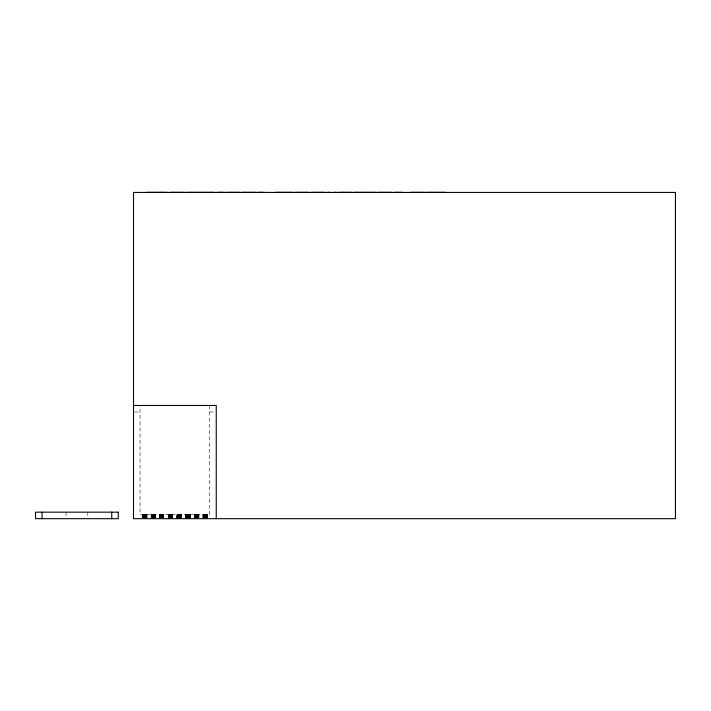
<?xml version="1.0" encoding="UTF-8"?>
<svg xmlns="http://www.w3.org/2000/svg" width="711" height="711" viewBox="0 0 711 711"><rect width="100%" height="100%" fill="white"/><g stroke="black" fill="none" stroke-linecap="round" stroke-linejoin="round"><path stroke-width="0.53" stroke-dasharray="3.56 2.67" d="M134.61 412.007L140.049 412.007M209.718 412.007L215.166 412.007M209.718 405.474L209.718 514.329L140.049 514.329L140.049 405.474M207.479 514.329L207.479 518.683M207.319 514.329L207.319 517.599M207.025 514.329L207.052 518.683M206.883 517.599L206.883 514.329L206.741 518.683L206.679 514.329M206.519 514.329L206.563 518.683M206.306 514.329L206.306 518.683M206.163 514.329L206.19 518.683M206.128 514.329L206.128 518.683M205.914 514.329L205.852 518.683M205.817 514.329L205.692 518.683M205.612 514.329L205.683 518.683M205.443 517.599L205.461 514.329L205.372 518.683M205.159 514.329L205.221 518.683M204.964 514.329L205.061 518.683M204.848 514.329L204.848 518.683M204.688 514.329L204.768 518.683M204.528 514.329L204.537 518.683M204.421 514.329L204.413 518.683M204.324 514.329L204.306 518.683M204.101 514.329L204.101 518.683M203.933 514.329L203.995 518.683M203.906 514.329L203.915 518.683M203.764 518.683L203.63 514.329L203.586 518.683M203.426 514.329L203.364 518.683M203.222 514.329L203.222 518.683M203.044 514.329L203.088 518.683M202.928 514.329L202.928 518.683M198.92 514.329L198.92 517.599M198.858 514.329L198.831 517.599M198.689 514.329L198.645 518.683M198.467 518.683L198.467 514.329L198.298 518.683M198.253 514.329L198.182 518.683M198.058 514.329L198.049 518.683M197.889 518.683L197.907 514.329L197.711 518.683M197.676 514.329L197.569 518.683L197.489 514.329M197.365 514.329L197.303 518.683M197.16 514.329L197.205 518.683M196.991 514.329L197.054 518.683M196.867 514.329L196.867 518.683M196.689 514.329L196.671 518.683M196.529 514.329L196.538 518.683M196.396 514.329L196.467 518.683M196.352 514.329L196.218 518.683L196.147 514.329M196.04 514.329L196.032 518.683M195.845 514.329L195.809 518.683M195.721 514.329L195.756 518.683M195.561 514.329L195.489 518.683M195.436 514.329L195.427 518.683M195.178 514.329L195.196 518.683M195.09 514.329L195.081 518.683M195.001 514.329L194.965 518.683M194.832 518.683L194.787 514.329L194.663 518.683M194.556 514.329L194.565 518.683M194.343 514.329L194.29 518.683M190.344 514.329L190.29 517.599M190.184 514.329L190.246 517.599M190.05 514.329L190.015 518.683M189.899 514.329L189.864 518.683M189.784 514.329L189.793 518.683M189.579 518.683L189.348 514.329M189.215 514.329L189.117 518.683M189.073 514.329L188.975 518.683M188.842 514.329L188.913 518.683M188.771 518.683L188.664 514.329L188.548 518.683M188.415 514.329L188.433 518.683M188.255 514.329L188.219 518.683L188.193 514.329M187.971 514.329L188.006 518.683M187.846 514.329L187.793 518.683L187.722 514.329M187.58 514.329L187.606 518.683M187.446 514.329L187.446 518.683M187.295 514.329L187.295 518.683M187.126 514.329L187.162 518.683M187.011 514.329L186.975 518.683M186.833 514.329L186.806 518.683M186.691 514.329L186.584 518.683M186.264 514.329L186.282 518.683M186.069 514.329L186.078 518.683M185.971 514.329L185.953 518.683M185.767 514.329L185.829 518.683M185.607 514.329L185.687 517.599M185.5 514.329L185.5 517.599M181.358 514.329L181.278 517.599M181.172 514.329L181.172 517.599M180.887 514.329L180.861 518.683M180.772 514.329L180.772 518.683M180.621 514.329L180.532 518.683M180.443 514.329L180.443 518.683M180.292 514.329L180.318 518.683M180.132 518.683L180.132 514.329L179.99 518.683M179.794 514.329L179.794 518.683M179.661 514.329L179.652 518.683L179.483 514.329M179.394 518.683L179.35 514.329L179.234 518.683M179.101 514.329L179.101 518.683M179.003 514.329L178.932 518.683M178.799 514.329L178.799 518.683M178.648 514.329L178.648 518.683M178.47 514.329L178.47 518.683M178.301 514.329L178.319 518.683M178.185 514.329L178.221 518.683M177.759 514.329L177.759 518.683M177.608 514.329L177.626 518.683M177.43 514.329L177.43 518.683M177.261 514.329L177.297 518.683M177.235 514.329L177.243 518.683M177.021 514.329L177.075 518.683M176.915 518.683L176.835 514.329L176.781 517.599M172.684 514.329L172.657 518.683M172.577 514.329L172.569 518.683M172.373 514.329L172.373 518.683M172.231 514.329L172.311 518.683M172.124 514.329L172.115 518.683M171.982 514.329L171.982 518.683M171.875 514.329L171.831 518.683M171.751 514.329L171.635 518.683L171.529 514.329M171.449 514.329L171.44 518.683M171.227 514.329L171.262 518.683M171.049 514.329L171.049 518.683M170.924 518.683L170.907 514.329L170.862 518.683M170.738 514.329L170.684 518.683M170.48 514.329L170.489 518.683M170.364 514.329L170.364 518.683M170.196 514.329L170.205 518.683M170.107 514.329L170.08 518.683M169.867 514.329L169.893 518.683M169.805 514.329L169.787 518.683M169.662 514.329L169.556 518.683L169.547 514.329M169.334 514.329L169.334 518.683M169.245 514.329L169.209 518.683M169.094 518.683L169.014 514.329L168.925 518.683M168.703 514.329L168.703 518.683M168.267 514.329L168.223 518.683L168.143 514.329M163.619 514.329L163.601 518.683M163.459 514.329L163.468 518.683M163.254 514.329L163.192 518.683M163.095 514.329L163.121 518.683M163.023 514.329L162.917 518.683L162.863 514.329M162.721 514.329L162.65 518.683L162.561 514.329M162.304 514.329L162.33 517.599M162.224 514.329L162.215 518.683M162.046 514.329L162.081 517.599M161.948 514.329L161.93 518.683M161.806 514.329L161.806 517.599M161.593 514.329L161.61 518.683M161.53 514.329L161.477 517.599M161.299 514.329L161.299 518.683M160.97 514.329L161.059 518.683M160.828 514.329L160.837 518.683M160.802 514.329L160.402 518.683M160.277 514.329L160.259 518.683M160.188 514.329L160.197 517.599M160.037 514.329L159.948 518.683M159.886 514.329L159.877 518.683M159.646 514.329L159.744 518.683M155.46 514.329L155.46 518.683M155.194 514.329L155.194 518.683M155.042 514.329L155.042 518.683M154.669 514.329L154.651 518.683M154.518 514.329L154.527 518.683M154.367 514.329L154.385 518.683M154.163 514.329L154.198 518.683M154.145 514.329L154.038 518.683M153.86 514.329L153.949 518.683M153.754 514.329L153.754 518.683M153.576 514.329L153.62 518.683M153.487 518.683L153.443 514.329L153.265 518.683M153.149 514.329L153.167 518.683M152.989 514.329L152.963 518.683M152.865 514.329L152.865 518.683M152.741 514.329L152.741 517.599M152.616 514.329L152.598 518.683M152.394 514.329L152.376 518.683M152.323 514.329L152.341 518.683M152.198 518.683L152.092 514.329L152.03 518.683M151.701 514.329L151.639 518.683M151.487 514.329L151.532 518.683M151.363 514.329L151.416 518.683M151.239 514.329L151.292 518.683M151.096 514.329L151.096 518.683M147.115 514.329L147.115 518.683M146.759 518.683L146.759 514.329L146.706 517.599M146.493 514.329L146.493 518.683M146.359 518.683L146.342 514.329L146.217 518.683M146.137 514.329L146.137 518.683M145.959 514.329L145.977 518.683M145.702 514.329L145.764 518.683M145.631 514.329L145.631 518.683M145.542 514.329L145.435 518.683L145.284 514.329M145.204 514.329L145.168 518.683M145 514.329L145.071 518.683M144.92 514.329L144.857 518.683M144.742 514.329L144.671 518.683L144.626 514.329M144.404 514.329L144.404 518.683M144.28 514.329L144.289 518.683M144.164 514.329L144.209 518.683M143.942 514.329L143.995 518.683M143.853 514.329L143.853 518.683M143.693 514.329L143.684 518.683M143.578 514.329L143.533 518.683M143.373 514.329L143.346 518.683M143.284 514.329L143.213 518.683M143.151 514.329L143.044 518.683M142.893 514.329L142.973 518.683M142.751 518.683L142.787 514.329L142.6 518.683M142.529 514.329L142.547 518.683M142.422 514.329L142.422 517.599M142.209 514.329L142.227 517.599M87.8 512.16L87.8 517.599M66.034 512.16L66.034 517.599M186.451 518.683L186.451 514.329L186.371 518.683M177.999 518.683L178.026 514.329L177.981 518.683M168.516 518.683L168.516 514.329L168.489 518.683M163.779 518.683L163.779 514.329L163.726 518.683M154.9 518.683L154.891 514.329L154.874 518.683"/><path stroke-width="1.07" d="M147.346 192.317L167.094 192.317M170.302 192.317L184.513 192.317M186.931 192.317L199.382 192.317M200.502 192.317L214.224 192.317M217.397 192.317L224.703 192.317M226.693 192.317L239.918 192.317M241.838 192.317L255.836 192.317M257.311 192.317L264.296 192.317M275.477 192.317L292.585 192.317M294.71 192.317L308.423 192.317M311.329 192.317L324.554 192.317M327.567 192.317L330.091 192.317M333.886 192.317L336.445 192.317M339.236 192.317L352.105 192.317M353.927 192.317L368.138 192.317M369.071 192.317L376.057 192.317M377.559 192.317L391.557 192.317M394.632 192.317L401.937 192.317M411.154 192.317L425.036 192.317M426.822 192.317L444.917 192.317M133.517 405.474L216.251 405.474L216.251 518.683M111.751 512.16L111.751 518.683M42.082 512.16L42.082 518.683M675.45 192.423L133.517 192.423L133.517 518.683L675.45 518.683L675.45 192.423M118.284 512.16L35.55 512.16L35.55 518.683L118.284 518.683L118.284 512.16"/></g></svg>
